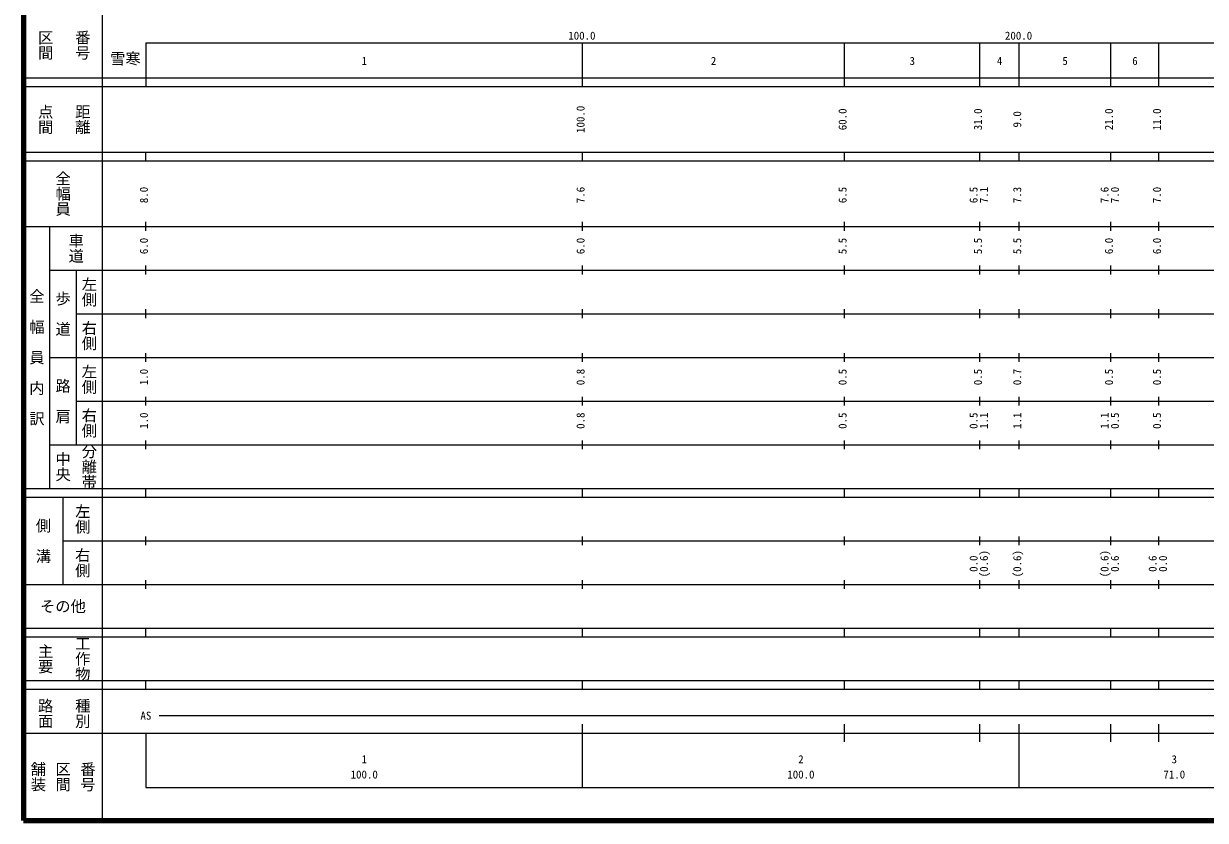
# Model space of a CAD drawing. Units: millimetres on the paper, enlarged 1000 times. Extents: x 40000 to 680000, y 20000 to 380000.
# Drawn here: x 40000 to 310623, y 20000 to 202409 of the extents above; entities that cross this region are included whole.
import ezdxf
from ezdxf.enums import TextEntityAlignment as Align

# ---------------------------------------------------------------- set-up
doc = ezdxf.new("R2010")
doc.units = ezdxf.units.MM
doc.header["$LTSCALE"] = 1000
doc.layers.add('M-TTL', color=2, linetype='Continuous', lineweight=140)
doc.layers.add('M-TTL-BAND', color=7, linetype='Continuous', lineweight=25)
doc.layers.add('M-TTL-TXT', color=7, linetype='Continuous')
doc.styles.add('@ＭＳ ゴシック', font='')
doc.styles.add('ＭＳ ゴシック', font='')
doc.styles.get('@ＭＳ ゴシック').set_extended_font_data('@MS Gothic')
doc.styles.get('ＭＳ ゴシック').set_extended_font_data('MS Gothic')

msp = doc.modelspace()

# ---------------------------------------------------------------- linework, layer by layer
at = {"layer": 'M-TTL'}
for p, q in [((40000, 380000), (40000, 20000)), ((40000, 20000), (680000, 20000))]:
    msp.add_line(p, q, dxfattribs=at)
at = {"layer": 'M-TTL-BAND'}
for p, q in [((58000, 370000), (58000, 20000)), ((68000, 198000), (579000, 198000)), ((68000, 198000), (68000, 188000)), ((168000, 188000), (168000, 198000)), ((228000, 188000), (228000, 198000)), ((259000, 188000), (259000, 198000)), ((268000, 188000), (268000, 198000)), ((289000, 188000), (289000, 198000)), ((300000, 188000), (300000, 198000)), ((40000, 190000), (579000, 190000)), ((40000, 188000), (579000, 188000)), ((40000, 173000), (579000, 173000)), ((40000, 171000), (579000, 171000)), ((68000, 171000), (68000, 173000)), ((168000, 171000), (168000, 173000)), ((228000, 171000), (228000, 173000)), ((259000, 171000), (259000, 173000)), ((268000, 171000), (268000, 173000)), ((289000, 171000), (289000, 173000)), ((300000, 171000), (300000, 173000)), ((68000, 155000), (68000, 157000)), ((168000, 155000), (168000, 157000)), ((228000, 155000), (228000, 157000)), ((259000, 155000), (259000, 157000)), ((268000, 155000), (268000, 157000)), ((289000, 155000), (289000, 157000)), ((300000, 155000), (300000, 157000)), ((40000, 156000), (579000, 156000)), ((46000, 96000), (46000, 156000)), ((68000, 145000), (68000, 147000)), ((168000, 145000), (168000, 147000)), ((228000, 145000), (228000, 147000)), ((259000, 145000), (259000, 147000)), ((268000, 145000), (268000, 147000)), ((289000, 145000), (289000, 147000)), ((300000, 145000), (300000, 147000)), ((46000, 146000), (579000, 146000)), ((52000, 146000), (52000, 106000)), ((52000, 136000), (579000, 136000)), ((68000, 135000), (68000, 137000)), ((168000, 135000), (168000, 137000)), ((228000, 135000), (228000, 137000)), ((259000, 135000), (259000, 137000)), ((268000, 135000), (268000, 137000)), ((289000, 135000), (289000, 137000)), ((300000, 135000), (300000, 137000)), ((46000, 126000), (579000, 126000)), ((68000, 125000), (68000, 127000)), ((168000, 125000), (168000, 127000)), ((228000, 125000), (228000, 127000)), ((259000, 125000), (259000, 127000)), ((268000, 125000), (268000, 127000)), ((289000, 125000), (289000, 127000)), ((300000, 125000), (300000, 127000)), ((68000, 115000), (68000, 117000)), ((168000, 115000), (168000, 117000)), ((228000, 115000), (228000, 117000)), ((259000, 115000), (259000, 117000)), ((268000, 115000), (268000, 117000)), ((289000, 115000), (289000, 117000)), ((300000, 115000), (300000, 117000)), ((52000, 116000), (579000, 116000)), ((46000, 106000), (579000, 106000)), ((68000, 105000), (68000, 107000)), ((168000, 105000), (168000, 107000)), ((228000, 105000), (228000, 107000)), ((259000, 105000), (259000, 107000)), ((268000, 105000), (268000, 107000)), ((289000, 105000), (289000, 107000)), ((300000, 105000), (300000, 107000)), ((40000, 96000), (579000, 96000)), ((68000, 94000), (68000, 96000)), ((168000, 94000), (168000, 96000)), ((228000, 94000), (228000, 96000)), ((259000, 94000), (259000, 96000)), ((268000, 94000), (268000, 96000)), ((289000, 94000), (289000, 96000)), ((300000, 94000), (300000, 96000)), ((40000, 94000), (579000, 94000)), ((49000, 94000), (49000, 74000)), ((49000, 84000), (579000, 84000)), ((68000, 83000), (68000, 85000)), ((168000, 83000), (168000, 85000)), ((228000, 83000), (228000, 85000)), ((259000, 83000), (259000, 85000)), ((268000, 83000), (268000, 85000)), ((289000, 83000), (289000, 85000)), ((300000, 83000), (300000, 85000)), ((40000, 74000), (579000, 74000)), ((68000, 73000), (68000, 75000)), ((168000, 73000), (168000, 75000)), ((228000, 73000), (228000, 75000)), ((259000, 73000), (259000, 75000)), ((268000, 73000), (268000, 75000)), ((289000, 73000), (289000, 75000)), ((300000, 73000), (300000, 75000)), ((40000, 64000), (579000, 64000)), ((68000, 62000), (68000, 64000)), ((168000, 62000), (168000, 64000)), ((228000, 62000), (228000, 64000)), ((259000, 62000), (259000, 64000)), ((268000, 62000), (268000, 64000)), ((289000, 62000), (289000, 64000)), ((300000, 62000), (300000, 64000)), ((40000, 62000), (579000, 62000)), ((40000, 52000), (579000, 52000)), ((68000, 50000), (68000, 52000)), ((168000, 50000), (168000, 52000)), ((228000, 50000), (228000, 52000)), ((259000, 50000), (259000, 52000)), ((268000, 50000), (268000, 52000)), ((289000, 50000), (289000, 52000)), ((300000, 50000), (300000, 52000)), ((40000, 50000), (579000, 50000)), ((71000, 44000), (565000, 44000)), ((168000, 27500), (168000, 42000)), ((228000, 38000), (228000, 42000)), ((259000, 38000), (259000, 42000)), ((268000, 27500), (268000, 42000)), ((289000, 38000), (289000, 42000)), ((300000, 38000), (300000, 42000)), ((40000, 40000), (579000, 40000)), ((68000, 40000), (68000, 27500)), ((68000, 27500), (579000, 27500))]:
    msp.add_line(p, q, dxfattribs=at)

# ---------------------------------------------------------------- texts
at = {"layer": 'M-TTL-BAND', "style": '@ＭＳ ゴシック'}
for s, p in [('区間', (45000, 197500)), ('番号', (53500, 197500)), ('点間', (45000, 180500)), ('距離', (53500, 180500)), ('全幅員', (49000, 163500)), ('車道', (52000, 151000)), ('左側', (55000, 141000)), ('全\u3000幅\u3000員\u3000内\u3000訳', (43000, 126000)), ('歩\u3000道', (49000, 136000)), ('右側', (55000, 131000)), ('左側', (55000, 121000)), ('路\u3000肩', (49000, 116000)), ('右側', (55000, 111000)), ('分離帯', (55000, 101000)), ('中央', (49000, 101000)), ('左側', (53500, 89000)), ('側\u3000溝', (44500, 84000)), ('右側', (53500, 79000)), ('主要', (45000, 57000)), ('工作物', (53500, 57000)), ('路面', (45000, 44500)), ('種別', (53500, 44500)), ('舗装', (43333, 30000)), ('区間', (49000, 30000)), ('番号', (54667, 30000))]:
    msp.add_text(s, height=2566, rotation=270, dxfattribs=at).set_placement(p, align=Align.MIDDLE_CENTER)
at = {"layer": 'M-TTL-BAND', "style": 'ＭＳ ゴシック'}
for s, p in [('100.0', (167844, 198195)), ('200.0', (267844, 198195)), ('1', (118000, 192405)), ('2', (198000, 192405)), ('3', (243500, 192405)), ('4', (263500, 192405)), ('5', (278500, 192405)), ('6', (294500, 192405)), ('AS', (68000, 42500)), ('1', (118000, 32523)), ('2', (218000, 32523)), ('3', (303500, 32523)), ('100.0', (118000, 29033)), ('100.0', (218000, 29033)), ('71.0', (303500, 29033))]:
    msp.add_text(s, height=1833, dxfattribs=at).set_placement(p, align=Align.BOTTOM_CENTER)
for s, p in [('100.0', (169000, 180500)), ('60.0', (229000, 180500)), ('31.0', (260000, 180500)), ('9.0', (269000, 180500)), ('21.0', (290000, 180500)), ('11.0', (301000, 180500)), ('8.0', (69000, 163174)), ('7.6', (169000, 163174)), ('6.5', (229000, 163174)), ('6.5', (259000, 163174)), ('7.1', (261370, 163174)), ('7.3', (269000, 163174)), ('7.6', (289000, 163174)), ('7.0', (291370, 163174)), ('7.0', (301000, 163174)), ('6.0', (69000, 151500)), ('6.0', (169000, 151500)), ('5.5', (229000, 151500)), ('5.5', (260000, 151500)), ('5.5', (269000, 151500)), ('6.0', (290000, 151500)), ('6.0', (301000, 151500)), ('1.0', (69000, 121500)), ('0.8', (169000, 121500)), ('0.5', (229000, 121500)), ('0.5', (260000, 121500)), ('0.7', (269000, 121500)), ('0.5', (290000, 121500)), ('0.5', (301000, 121500)), ('1.0', (69000, 111500)), ('0.8', (169000, 111500)), ('0.5', (229000, 111500)), ('0.5', (259000, 111500)), ('1.1', (261370, 111500)), ('1.1', (269000, 111500)), ('1.1', (289000, 111500)), ('0.5', (291370, 111500)), ('0.5', (301000, 111500)), ('(0.6)', (261370, 78764)), ('(0.6)', (269000, 78764)), ('(0.6)', (289000, 78764)), ('0.0', (259000, 78764)), ('0.6', (291370, 78764)), ('0.6', (300000, 78764)), ('0.0', (302370, 78764))]:
    msp.add_text(s, height=1833, rotation=90, dxfattribs=at).set_placement(p, align=Align.BOTTOM_CENTER)
msp.add_text('その他', height=2566, dxfattribs=at).set_placement((49000, 69000), align=Align.MIDDLE_CENTER)
at = {"layer": 'M-TTL-TXT', "style": 'ＭＳ ゴシック'}
msp.add_text('雪寒', height=2566, dxfattribs=at).set_placement((63295, 194392), align=Align.MIDDLE_CENTER)

doc.saveas('drawing.dxf')
